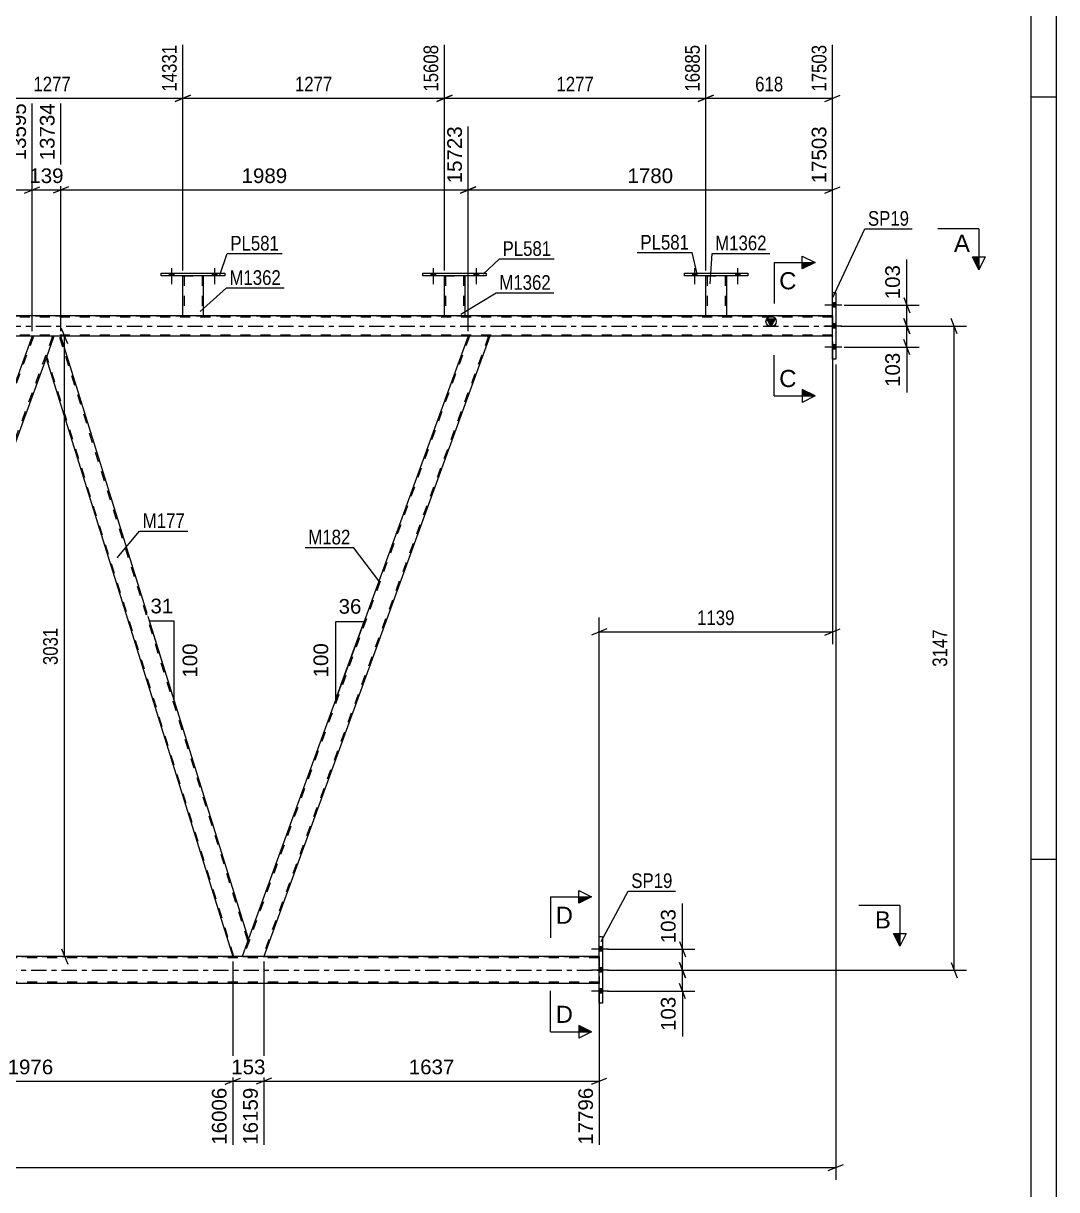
# Model space of a CAD drawing. Header units: millimetres. Extents: x -116 to 725, y -402 to 192.
# Drawn here: x 523.4 to 725.2, y -168.8 to 59.2 of the extents above; entities that cross this region are included whole.
import ezdxf

# ---------------------------------------------------------------- set-up
doc = ezdxf.new("R2010")
doc.units = ezdxf.units.MM
doc.linetypes.add('DXK_LINE_DOT2', pattern=[3.9198, 1.9599, -1.9599])
doc.linetypes.add('DXK_LINE_DOT3', pattern=[5.9187, 2.979, -0.9799, 0.9799, -0.9799])
doc.styles.add('Arial', font='ARIAL.TTF', dxfattribs={"height": 0.2})
doc.styles.add('Arial Narrow', font='ARIALN.TTF', dxfattribs={"height": 0.2})

# ---------------------------------------------------------------- blocks, each defined once
blk = doc.blocks.new('Unknown-200057495-1133')
at = {"color": 5, "linetype": 'Continuous'}
for p, q in [((725.23, -402.25), (725.23, 191.75)), ((720.23, -397.25), (720.23, 186.75)), ((725.23, 44.75), (720.23, 44.75)), ((725.23, -104.25), (720.23, -104.25))]:
    blk.add_line(p, q, dxfattribs=at)
blk = doc.blocks.new('Bolt-200057495-4568 - 4561')
at = {"linetype": 'Continuous'}
for points in [[(603, 9.84), (603.88, 9.84), (603.88, 10.32), (603, 10.32)], [(611.4, 9.84), (612.28, 9.84), (612.28, 10.32), (611.4, 10.32)]]:
    blk.add_hatch(color=1, dxfattribs=at).paths.add_polyline_path(points)
at = {"color": 1, "linetype": 'Continuous'}
for p, q in [((603, 10.32), (603, 9.84)), ((603.44, 11.32), (603.44, 8.2)), ((603.88, 10.32), (603.88, 9.84)), ((611.4, 10.32), (611.4, 9.84)), ((611.84, 11.32), (611.84, 8.2)), ((612.28, 10.32), (612.28, 9.84))]:
    blk.add_line(p, q, dxfattribs=at)
blk = doc.blocks.new('Bolt-200057495-4563 - 4561')
at = {"linetype": 'Continuous'}
for points in [[(654.08, 9.84), (654.96, 9.84), (654.96, 10.32), (654.08, 10.32)], [(662.48, 9.84), (663.36, 9.84), (663.36, 10.32), (662.48, 10.32)]]:
    blk.add_hatch(color=1, dxfattribs=at).paths.add_polyline_path(points)
at = {"color": 1, "linetype": 'Continuous'}
for p, q in [((654.08, 10.32), (654.08, 9.84)), ((654.52, 11.32), (654.52, 8.2)), ((654.96, 10.32), (654.96, 9.84)), ((662.48, 10.32), (662.48, 9.84)), ((662.92, 11.32), (662.92, 8.2)), ((663.36, 10.32), (663.36, 9.84))]:
    blk.add_line(p, q, dxfattribs=at)
blk = doc.blocks.new('Bolt-200057495-4564 - 4561')
at = {"linetype": 'Continuous'}
for points in [[(654.08, 9.84), (654.96, 9.84), (654.96, 10.32), (654.08, 10.32)], [(662.48, 9.84), (663.36, 9.84), (663.36, 10.32), (662.48, 10.32)]]:
    blk.add_hatch(color=1, dxfattribs=at).paths.add_polyline_path(points)
at = {"color": 1, "linetype": 'Continuous'}
for p, q in [((654.08, 10.32), (654.08, 9.84)), ((654.52, 11.32), (654.52, 8.2)), ((654.96, 10.32), (654.96, 9.84)), ((662.48, 10.32), (662.48, 9.84)), ((662.92, 11.32), (662.92, 8.2)), ((663.36, 10.32), (663.36, 9.84))]:
    blk.add_line(p, q, dxfattribs=at)
blk = doc.blocks.new('Bolt-200057495-4567 - 4561')
at = {"linetype": 'Continuous'}
for points in [[(603, 9.84), (603.88, 9.84), (603.88, 10.32), (603, 10.32)], [(611.4, 9.84), (612.28, 9.84), (612.28, 10.32), (611.4, 10.32)]]:
    blk.add_hatch(color=1, dxfattribs=at).paths.add_polyline_path(points)
at = {"color": 1, "linetype": 'Continuous'}
for p, q in [((603, 10.32), (603, 9.84)), ((603.44, 11.32), (603.44, 8.2)), ((603.88, 10.32), (603.88, 9.84)), ((611.4, 10.32), (611.4, 9.84)), ((611.84, 11.32), (611.84, 8.2)), ((612.28, 10.32), (612.28, 9.84))]:
    blk.add_line(p, q, dxfattribs=at)
blk = doc.blocks.new('Bolt-200057495-4569 - 4561')
at = {"linetype": 'Continuous'}
for points in [[(551.92, 9.84), (552.8, 9.84), (552.8, 10.32), (551.92, 10.32)], [(560.32, 9.84), (561.2, 9.84), (561.2, 10.32), (560.32, 10.32)]]:
    blk.add_hatch(color=1, dxfattribs=at).paths.add_polyline_path(points)
at = {"color": 1, "linetype": 'Continuous'}
for p, q in [((551.92, 10.32), (551.92, 9.84)), ((552.36, 11.32), (552.36, 8.2)), ((552.8, 10.32), (552.8, 9.84)), ((560.32, 10.32), (560.32, 9.84)), ((560.76, 11.32), (560.76, 8.2)), ((561.2, 10.32), (561.2, 9.84))]:
    blk.add_line(p, q, dxfattribs=at)
blk = doc.blocks.new('Bolt-200057495-4570 - 4561')
at = {"linetype": 'Continuous'}
for points in [[(551.92, 9.84), (552.8, 9.84), (552.8, 10.32), (551.92, 10.32)], [(560.32, 9.84), (561.2, 9.84), (561.2, 10.32), (560.32, 10.32)]]:
    blk.add_hatch(color=1, dxfattribs=at).paths.add_polyline_path(points)
at = {"color": 1, "linetype": 'Continuous'}
for p, q in [((551.92, 10.32), (551.92, 9.84)), ((552.36, 11.32), (552.36, 8.2)), ((552.8, 10.32), (552.8, 9.84)), ((560.32, 10.32), (560.32, 9.84)), ((560.76, 11.32), (560.76, 8.2)), ((561.2, 10.32), (561.2, 9.84))]:
    blk.add_line(p, q, dxfattribs=at)
blk = doc.blocks.new('Part-200057495-4653 - 4561')
at = {"color": 2, "linetype": 'Continuous'}
for p, q in [((601.44, 9.84), (601.44, 10.32)), ((601.44, 10.32), (613.84, 10.32)), ((613.84, 9.84), (601.44, 9.84)), ((613.84, 10.32), (613.84, 9.84))]:
    blk.add_line(p, q, dxfattribs=at)
blk = doc.blocks.new('Part-200057495-4658 - 4561')
at = {"color": 2, "linetype": 'Continuous'}
for p, q in [((605.64, 2), (605.64, 9.84)), ((609.64, 9.84), (609.64, 2)), ((609.61, 2), (605.64, 2)), ((609.64, 2), (609.61, 2))]:
    blk.add_line(p, q, dxfattribs=at)
at = {"color": 7, "linetype": 'DXK_LINE_DOT2'}
for p, q in [((605.64, 9.84), (609.64, 9.84)), ((605.64, 9.84), (605.64, 9.84)), ((605.64, 9.84), (605.64, 9.84)), ((605.88, 9.84), (605.88, 2)), ((609.4, 9.84), (609.4, 2)), ((609.64, 9.84), (609.64, 9.84)), ((609.64, 9.84), (609.64, 9.84)), ((609.38, 2), (609.4, 2))]:
    blk.add_line(p, q, dxfattribs=at)
blk = doc.blocks.new('Part-200057495-4603 - 4561')
at = {"color": 2, "linetype": 'Continuous'}
for p, q in [((652.52, 9.84), (652.52, 10.32)), ((652.52, 10.32), (664.92, 10.32)), ((664.92, 9.84), (652.52, 9.84)), ((664.92, 10.32), (664.92, 9.84))]:
    blk.add_line(p, q, dxfattribs=at)
blk = doc.blocks.new('Part-200057495-5009 - 4561')
at = {"color": 7, "linetype": 'DXK_LINE_DOT2'}
for p, q in [((610.52, -2), (566.4, -123.22)), ((614.27, -2), (570.15, -123.22)), ((614.48, -2), (614.37, -2)), ((614.52, -2), (614.48, -2)), ((567.41, -119.75), (566.15, -123.22)), ((570.4, -123.22), (566.15, -123.22))]:
    blk.add_line(p, q, dxfattribs=at)
at = {"color": 2, "linetype": 'Continuous'}
for p, q in [((610.27, -2), (567.41, -119.75)), ((614.52, -2), (570.4, -123.22)), ((614.01, -2), (610.27, -2)), ((614.01, -2), (614.52, -2))]:
    blk.add_line(p, q, dxfattribs=at)
blk = doc.blocks.new('Part-200057495-4618 - 4561')
at = {"color": 2, "linetype": 'Continuous'}
for p, q in [((656.72, 2), (656.72, 9.84)), ((660.72, 9.84), (660.72, 2)), ((660.69, 2), (656.72, 2)), ((660.72, 2), (660.69, 2))]:
    blk.add_line(p, q, dxfattribs=at)
at = {"color": 7, "linetype": 'DXK_LINE_DOT2'}
for p, q in [((656.72, 9.84), (660.72, 9.84)), ((656.72, 9.84), (656.72, 9.84)), ((656.72, 9.84), (656.72, 9.84)), ((656.96, 9.84), (656.96, 2)), ((660.48, 9.84), (660.48, 2)), ((660.72, 9.84), (660.72, 9.84)), ((660.72, 9.84), (660.72, 9.84)), ((660.47, 2), (660.48, 2))]:
    blk.add_line(p, q, dxfattribs=at)
blk = doc.blocks.new('Part-200057495-4663 - 4561')
at = {"color": 2, "linetype": 'Continuous'}
for p, q in [((550.36, 9.84), (550.36, 10.32)), ((550.36, 10.32), (562.76, 10.32)), ((562.76, 9.84), (550.36, 9.84)), ((562.76, 10.32), (562.76, 9.84))]:
    blk.add_line(p, q, dxfattribs=at)
blk = doc.blocks.new('Part-200057495-4668 - 4561')
at = {"color": 2, "linetype": 'Continuous'}
for p, q in [((554.56, 2), (554.56, 9.84)), ((558.56, 9.84), (558.56, 2)), ((558.53, 2), (554.56, 2)), ((558.56, 2), (558.53, 2))]:
    blk.add_line(p, q, dxfattribs=at)
at = {"color": 7, "linetype": 'DXK_LINE_DOT2'}
for p, q in [((554.56, 9.84), (558.56, 9.84)), ((554.56, 9.84), (554.56, 9.84)), ((554.56, 9.84), (554.56, 9.84)), ((554.8, 9.84), (554.8, 2)), ((558.32, 9.84), (558.32, 2)), ((558.56, 9.84), (558.56, 9.84)), ((558.56, 9.84), (558.56, 9.84)), ((558.3, 2), (558.32, 2))]:
    blk.add_line(p, q, dxfattribs=at)
blk = doc.blocks.new('Bolt-200057495-4868 - 4561')
at = {"linetype": 'Continuous'}
for points in [[(635.87, -121.32), (635.87, -122.2), (636.51, -122.2), (636.51, -121.32)], [(635.87, -121.32), (635.87, -122.2), (636.51, -122.2), (636.51, -121.32)], [(635.87, -121.32), (635.87, -122.2), (636.51, -122.2), (636.51, -121.32)], [(635.87, -125.42), (635.87, -126.3), (636.51, -126.3), (636.51, -125.42)], [(635.87, -125.42), (635.87, -126.3), (636.51, -126.3), (636.51, -125.42)], [(635.87, -129.52), (635.87, -130.4), (636.51, -130.4), (636.51, -129.52)], [(635.87, -129.52), (635.87, -130.4), (636.51, -130.4), (636.51, -129.52)], [(635.87, -129.52), (635.87, -130.4), (636.51, -130.4), (636.51, -129.52)]]:
    blk.add_hatch(color=1, dxfattribs=at).paths.add_polyline_path(points)
at = {"color": 1, "linetype": 'Continuous'}
for p, q in [((637.67, -121.76), (634.35, -121.76)), ((637.67, -121.76), (634.35, -121.76)), ((637.67, -121.76), (634.35, -121.76)), ((636.51, -121.32), (635.87, -121.32)), ((636.51, -121.32), (635.87, -121.32)), ((636.51, -121.32), (635.87, -121.32)), ((636.51, -122.2), (635.87, -122.2)), ((636.51, -122.2), (635.87, -122.2)), ((636.51, -122.2), (635.87, -122.2)), ((637.67, -125.86), (634.35, -125.86)), ((637.67, -125.86), (634.35, -125.86)), ((636.51, -125.42), (635.87, -125.42)), ((636.51, -125.42), (635.87, -125.42)), ((636.51, -126.3), (635.87, -126.3)), ((636.51, -126.3), (635.87, -126.3)), ((636.51, -129.52), (635.87, -129.52)), ((636.51, -129.52), (635.87, -129.52)), ((636.51, -129.52), (635.87, -129.52)), ((637.67, -129.96), (634.35, -129.96)), ((637.67, -129.96), (634.35, -129.96)), ((637.67, -129.96), (634.35, -129.96)), ((636.51, -130.4), (635.87, -130.4)), ((636.51, -130.4), (635.87, -130.4)), ((636.51, -130.4), (635.87, -130.4))]:
    blk.add_line(p, q, dxfattribs=at)
blk = doc.blocks.new('Part-200057495-4930 - 4561')
at = {"color": 7, "linetype": 'DXK_LINE_DOT2'}
for p, q in [((635.87, -123.46), (-43.23, -123.46)), ((48.85, -123.22), (635.87, -123.22)), ((635.87, -123.22), (635.87, -128.5)), ((635.87, -128.26), (-43.23, -128.26))]:
    blk.add_line(p, q, dxfattribs=at)
at = {"color": 2, "linetype": 'Continuous'}
for p, q in [((635.87, -123.22), (489.73, -123.22)), ((635.87, -128.5), (489.73, -128.5))]:
    blk.add_line(p, q, dxfattribs=at)
at = {"color": 7, "linetype": 'DXK_LINE_DOT3'}
blk.add_line((-43.23, -125.86), (635.87, -125.86), dxfattribs=at)
blk = doc.blocks.new('Part-200057495-4824 - 4561')
at = {"linetype": 'Continuous'}
blk.add_hatch(color=2, dxfattribs=at).paths.add_polyline_path([(669.45, 0), (668.65, 1.4), (670.25, 1.4)])
at = {"color": 7, "linetype": 'DXK_LINE_DOT2'}
for p, q in [((681.45, 1.76), (-18.66, 1.76)), ((-7.32, 2), (681.45, 2)), ((558.56, 2), (554.56, 2)), ((609.64, 2), (605.64, 2)), ((660.72, 2), (656.72, 2)), ((681.45, 2), (681.45, -2)), ((681.45, -1.76), (-18.66, -1.76)), ((530.71, -2), (525.13, -2)), ((614.52, -2), (610.27, -2))]:
    blk.add_line(p, q, dxfattribs=at)
at = {"color": 2, "linetype": 'Continuous'}
for p, q in [((554.56, 2), (507.48, 2)), ((605.64, 2), (558.56, 2)), ((656.72, 2), (609.64, 2)), ((681.45, 2), (660.72, 2)), ((669.45, 0), (668.65, 1.4)), ((668.65, 1.4), (670.25, 1.4)), ((670.25, 1.4), (669.45, 0)), ((525.13, -2), (445.57, -2)), ((610.27, -2), (530.71, -2)), ((681.45, -2), (614.52, -2))]:
    blk.add_line(p, q, dxfattribs=at)
at = {"color": 7, "linetype": 'DXK_LINE_DOT3'}
blk.add_line((-18.66, 0), (681.45, 0), dxfattribs=at)
at = {"color": 2, "linetype": 'Continuous'}
blk.add_circle((669.45, 0.9), 1, dxfattribs=at)
blk = doc.blocks.new('Part-200057495-4950 - 4561')
at = {"color": 2, "linetype": 'Continuous'}
for p, q in [((681.45, -6.5), (681.45, 6.5)), ((682.09, 6.5), (681.45, 6.5)), ((682.09, 6.5), (682.09, -6.5)), ((682.09, -6.5), (681.45, -6.5))]:
    blk.add_line(p, q, dxfattribs=at)
blk = doc.blocks.new('Bolt-200057495-4869 - 4561')
at = {"linetype": 'Continuous'}
for points in [[(681.45, 4.54), (681.45, 3.66), (682.09, 3.66), (682.09, 4.54)], [(681.45, 4.54), (681.45, 3.66), (682.09, 3.66), (682.09, 4.54)], [(681.45, 4.54), (681.45, 3.66), (682.09, 3.66), (682.09, 4.54)], [(681.45, 0.44), (681.45, -0.44), (682.09, -0.44), (682.09, 0.44)], [(681.45, 0.44), (681.45, -0.44), (682.09, -0.44), (682.09, 0.44)], [(681.45, -3.66), (681.45, -4.54), (682.09, -4.54), (682.09, -3.66)], [(681.45, -3.66), (681.45, -4.54), (682.09, -4.54), (682.09, -3.66)], [(681.45, -3.66), (681.45, -4.54), (682.09, -4.54), (682.09, -3.66)]]:
    blk.add_hatch(color=1, dxfattribs=at).paths.add_polyline_path(points)
at = {"color": 1, "linetype": 'Continuous'}
for p, q in [((683.25, 4.1), (679.93, 4.1)), ((683.25, 4.1), (679.93, 4.1)), ((683.25, 4.1), (679.93, 4.1)), ((682.09, 4.54), (681.45, 4.54)), ((682.09, 4.54), (681.45, 4.54)), ((682.09, 4.54), (681.45, 4.54)), ((682.09, 3.66), (681.45, 3.66)), ((682.09, 3.66), (681.45, 3.66)), ((682.09, 3.66), (681.45, 3.66)), ((682.09, 0.44), (681.45, 0.44)), ((682.09, 0.44), (681.45, 0.44)), ((683.25, 0), (679.93, 0)), ((683.25, 0), (679.93, 0)), ((682.09, -0.44), (681.45, -0.44)), ((682.09, -0.44), (681.45, -0.44)), ((683.25, -4.1), (679.93, -4.1)), ((683.25, -4.1), (679.93, -4.1)), ((683.25, -4.1), (679.93, -4.1)), ((682.09, -3.66), (681.45, -3.66)), ((682.09, -3.66), (681.45, -3.66)), ((682.09, -3.66), (681.45, -3.66)), ((682.09, -4.54), (681.45, -4.54)), ((682.09, -4.54), (681.45, -4.54)), ((682.09, -4.54), (681.45, -4.54))]:
    blk.add_line(p, q, dxfattribs=at)
blk = doc.blocks.new('Part-200057495-4945 - 4561')
at = {"color": 2, "linetype": 'Continuous'}
for p, q in [((635.87, -132.36), (635.87, -119.36)), ((636.51, -119.36), (635.87, -119.36)), ((636.51, -119.36), (636.51, -132.36)), ((636.51, -132.36), (635.87, -132.36))]:
    blk.add_line(p, q, dxfattribs=at)
blk = doc.blocks.new('Part-200057495-5014 - 4561')
at = {"color": 2, "linetype": 'Continuous'}
for p, q in [((529.39, -2), (527.84, -6.25)), ((530.71, -2), (529.39, -2)), ((567.41, -119.75), (530.71, -2)), ((527.84, -6.25), (564.3, -123.22)), ((567.14, -120.49), (566.15, -123.22)), ((567.41, -119.75), (567.14, -120.49))]:
    blk.add_line(p, q, dxfattribs=at)
at = {"color": 7, "linetype": 'DXK_LINE_DOT2'}
for p, q in [((567.27, -120.12), (530.46, -2)), ((564.55, -123.22), (527.98, -5.88)), ((567.39, -119.81), (567.14, -120.49)), ((566.15, -123.22), (564.3, -123.22))]:
    blk.add_line(p, q, dxfattribs=at)
blk = doc.blocks.new('Part-200057495-5019 - 4561')
at = {"color": 7, "linetype": 'DXK_LINE_DOT2'}
for p, q in [((525.39, -2), (481.27, -123.22)), ((529.13, -2), (485.01, -123.22)), ((529.39, -2), (527.84, -6.25)), ((529.35, -2), (529.24, -2)), ((529.39, -2), (529.35, -2)), ((482.77, -118.4), (481.01, -123.22)), ((487.02, -118.4), (485.27, -123.22)), ((485.27, -123.22), (481.01, -123.22))]:
    blk.add_line(p, q, dxfattribs=at)
at = {"color": 2, "linetype": 'Continuous'}
for p, q in [((525.13, -2), (482.77, -118.4)), ((528.88, -2), (525.13, -2)), ((528.88, -2), (529.39, -2)), ((527.84, -6.25), (487.02, -118.4))]:
    blk.add_line(p, q, dxfattribs=at)
blk = doc.blocks.new('StraightDimension-200057495-5122 - 4561')
at = {"color": 7, "linetype": 'Continuous'}
for p, q in [((682.09, -7.5), (682.09, -166.86)), ((680.59, -165.06), (683.59, -163.86)), ((-57.93, -164.46), (682.09, -164.46))]:
    blk.add_line(p, q, dxfattribs=at)
blk = doc.blocks.new('StraightDimension-200057495-14766 - 4561')
at = {"color": 7, "linetype": 'Continuous'}
for p, q in [((570.4, -124.22), (570.4, -160)), ((635.87, -129.5), (635.87, -160)), ((571.9, -146.98), (568.9, -148.18)), ((570.4, -147.58), (635.87, -147.58)), ((634.37, -148.18), (637.37, -146.98))]:
    blk.add_line(p, q, dxfattribs=at)
at = {"color": 0}
blk.add_wipeout([(608.18, -146.83), (608.18, -142.63), (598.09, -142.63), (598.09, -146.83)], dxfattribs=at)
at = {"color": 0, "linetype": 'Continuous'}
blk.add_wipeout([(635.27, -148.28), (631.07, -148.28), (631.07, -160.6), (635.27, -160.6)], dxfattribs=at)
at = {"color": 3, "style": 'Arial'}
blk.add_text('1637', height=2.865, dxfattribs=at).set_placement((598.69, -146.23))
at = {"color": 3, "linetype": 'Continuous', "style": 'Arial'}
blk.add_text('17796', height=2.865, rotation=90.0002, dxfattribs=at).set_placement((634.67, -160))
blk = doc.blocks.new('StraightDimension-200057495-14768 - 4561')
at = {"color": 7, "linetype": 'Continuous'}
for p, q in [((485.27, -124.22), (485.27, -160)), ((564.3, -124.22), (564.3, -160)), ((486.77, -146.98), (483.77, -148.18)), ((485.27, -147.58), (564.3, -147.58)), ((562.8, -148.18), (565.8, -146.98))]:
    blk.add_line(p, q, dxfattribs=at)
at = {"color": 0}
blk.add_wipeout([(529.83, -146.83), (529.83, -142.63), (519.74, -142.63), (519.74, -146.83)], dxfattribs=at)
at = {"color": 0, "linetype": 'Continuous'}
blk.add_wipeout([(563.7, -148.28), (559.5, -148.28), (559.5, -160.6), (563.7, -160.6)], dxfattribs=at)
at = {"color": 3, "style": 'Arial'}
blk.add_text('1976', height=2.865, dxfattribs=at).set_placement((520.34, -146.23))
at = {"color": 3, "linetype": 'Continuous', "style": 'Arial'}
blk.add_text('16006', height=2.865, rotation=90.0002, dxfattribs=at).set_placement((563.1, -160))
blk = doc.blocks.new('StraightDimension-200057495-15295 - 4561')
at = {"color": 7, "linetype": 'Continuous'}
for p, q in [((530.71, -1), (530.71, 43.5)), ((610.27, -1), (610.27, 39)), ((532.21, 27.19), (529.21, 25.99)), ((530.71, 26.59), (610.27, 26.59)), ((608.77, 25.99), (611.77, 27.19))]:
    blk.add_line(p, q, dxfattribs=at)
at = {"color": 0, "linetype": 'Continuous'}
blk.add_wipeout([(609.67, 39.6), (605.47, 39.6), (605.47, 27.29), (609.67, 27.29)], dxfattribs=at)
at = {"color": 0}
blk.add_wipeout([(575.53, 27.34), (575.53, 31.54), (565.44, 31.54), (565.44, 27.34)], dxfattribs=at)
at = {"color": 3, "linetype": 'Continuous', "style": 'Arial'}
blk.add_text('15723', height=2.865, rotation=90.0002, dxfattribs=at).set_placement((609.07, 27.89))
at = {"color": 3, "style": 'Arial'}
blk.add_text('1989', height=2.865, dxfattribs=at).set_placement((566.04, 27.94))
blk = doc.blocks.new('StraightDimension-200057495-6249 - 4561')
at = {"color": 7, "linetype": 'Continuous'}
for p, q in [((554.56, 10.84), (554.56, 54.95)), ((605.64, 10.84), (605.64, 54.95)), ((556.06, 45.11), (553.06, 43.91)), ((554.56, 44.51), (605.64, 44.51)), ((604.14, 43.91), (607.14, 45.11))]:
    blk.add_line(p, q, dxfattribs=at)
at = {"color": 0, "linetype": 'Continuous'}
blk.add_wipeout([(605.04, 55.55), (600.84, 55.55), (600.84, 45.21), (605.04, 45.21)], dxfattribs=at)
at = {"color": 0}
blk.add_wipeout([(584.36, 45.26), (584.36, 49.46), (575.85, 49.46), (575.85, 45.26)], dxfattribs=at)
at = {"color": 3, "linetype": 'Continuous', "style": 'Arial Narrow'}
blk.add_text('15608', height=2.863, rotation=90.0002, dxfattribs=at).set_placement((604.44, 45.81))
at = {"color": 3, "style": 'Arial Narrow'}
blk.add_text('1277', height=2.863, dxfattribs=at).set_placement((576.45, 45.86))
blk = doc.blocks.new('StraightDimension-200057495-5097 - 4561')
at = {"color": 7, "linetype": 'Continuous'}
for p, q in [((681.45, -3), (681.45, -62.19)), ((635.87, -122.22), (635.87, -56.94)), ((637.37, -59.19), (634.37, -60.39)), ((679.95, -60.39), (682.95, -59.19)), ((635.87, -59.79), (681.45, -59.79))]:
    blk.add_line(p, q, dxfattribs=at)
at = {"color": 0}
blk.add_wipeout([(662.92, -59.04), (662.92, -54.84), (654.4, -54.84), (654.4, -59.04)], dxfattribs=at)
at = {"color": 3, "style": 'Arial Narrow'}
blk.add_text('1139', height=2.863, dxfattribs=at).set_placement((655, -58.44))
blk = doc.blocks.new('StraightDimension-200057495-5252 - 4561')
at = {"color": 7, "linetype": 'Continuous'}
for p, q in [((613.52, -2), (528.63, -2)), ((532.08, -3.5), (530.88, -0.5)), ((531.48, -123.22), (531.48, -2)), ((530.88, -121.72), (532.08, -124.72)), ((569.4, -123.22), (528.63, -123.22))]:
    blk.add_line(p, q, dxfattribs=at)
at = {"color": 0}
blk.add_wipeout([(530.73, -58.35), (526.53, -58.35), (526.53, -66.87), (530.73, -66.87)], dxfattribs=at)
at = {"color": 3, "style": 'Arial Narrow'}
blk.add_text('3031', height=2.863, rotation=90.0002, dxfattribs=at).set_placement((530.13, -66.27))
blk = doc.blocks.new('StraightDimension-200057495-5299 - 4561')
at = {"color": 7, "linetype": 'Continuous'}
for p, q in [((705.8, -1.5), (704.6, 1.5)), ((683.09, 0), (707.6, 0)), ((705.2, -125.86), (705.2, 0)), ((704.6, -124.36), (705.8, -127.36)), ((637.51, -125.86), (707.6, -125.86))]:
    blk.add_line(p, q, dxfattribs=at)
at = {"color": 0}
blk.add_wipeout([(704.45, -58.67), (700.25, -58.67), (700.25, -67.19), (704.45, -67.19)], dxfattribs=at)
at = {"color": 3, "style": 'Arial Narrow'}
blk.add_text('3147', height=2.863, rotation=90.0002, dxfattribs=at).set_placement((703.85, -66.59))
blk = doc.blocks.new('StraightDimension-200057495-6219 - 4561')
at = {"color": 7, "linetype": 'Continuous'}
for p, q in [((503.48, 10.84), (503.48, 54.95)), ((554.56, 10.84), (554.56, 54.95)), ((504.98, 45.11), (501.98, 43.91)), ((503.48, 44.51), (554.56, 44.51)), ((553.06, 43.91), (556.06, 45.11))]:
    blk.add_line(p, q, dxfattribs=at)
at = {"color": 0, "linetype": 'Continuous'}
blk.add_wipeout([(553.96, 55.55), (549.76, 55.55), (549.76, 45.21), (553.96, 45.21)], dxfattribs=at)
at = {"color": 0}
blk.add_wipeout([(533.28, 45.26), (533.28, 49.46), (524.77, 49.46), (524.77, 45.26)], dxfattribs=at)
at = {"color": 3, "linetype": 'Continuous', "style": 'Arial Narrow'}
blk.add_text('14331', height=2.863, rotation=90.0002, dxfattribs=at).set_placement((553.36, 45.81))
at = {"color": 3, "style": 'Arial Narrow'}
blk.add_text('1277', height=2.863, dxfattribs=at).set_placement((525.37, 45.86))
blk = doc.blocks.new('StraightDimension-200057495-6229 - 4561')
at = {"color": 7, "linetype": 'Continuous'}
for p, q in [((656.72, 10.84), (656.72, 54.95)), ((681.45, 3), (681.45, 54.95)), ((658.22, 45.11), (655.22, 43.91)), ((656.72, 44.51), (681.45, 44.51)), ((679.95, 43.91), (682.95, 45.11))]:
    blk.add_line(p, q, dxfattribs=at)
at = {"color": 0, "linetype": 'Continuous'}
blk.add_wipeout([(680.85, 55.55), (676.65, 55.55), (676.65, 45.21), (680.85, 45.21)], dxfattribs=at)
at = {"color": 0}
blk.add_wipeout([(672.43, 45.26), (672.43, 49.46), (665.74, 49.46), (665.74, 45.26)], dxfattribs=at)
at = {"color": 3, "linetype": 'Continuous', "style": 'Arial Narrow'}
blk.add_text('17503', height=2.863, rotation=90.0002, dxfattribs=at).set_placement((680.25, 45.81))
at = {"color": 3, "style": 'Arial Narrow'}
blk.add_text('618', height=2.863, dxfattribs=at).set_placement((666.34, 45.86))
blk = doc.blocks.new('StraightDimension-200057495-6239 - 4561')
at = {"color": 7, "linetype": 'Continuous'}
for p, q in [((605.64, 10.84), (605.64, 54.95)), ((656.72, 10.84), (656.72, 54.95)), ((607.14, 45.11), (604.14, 43.91)), ((605.64, 44.51), (656.72, 44.51)), ((655.22, 43.91), (658.22, 45.11))]:
    blk.add_line(p, q, dxfattribs=at)
at = {"color": 0, "linetype": 'Continuous'}
blk.add_wipeout([(656.12, 55.55), (651.92, 55.55), (651.92, 45.21), (656.12, 45.21)], dxfattribs=at)
at = {"color": 0}
blk.add_wipeout([(635.44, 45.26), (635.44, 49.46), (626.93, 49.46), (626.93, 45.26)], dxfattribs=at)
at = {"color": 3, "linetype": 'Continuous', "style": 'Arial Narrow'}
blk.add_text('16885', height=2.863, rotation=90.0002, dxfattribs=at).set_placement((655.52, 45.81))
at = {"color": 3, "style": 'Arial Narrow'}
blk.add_text('1277', height=2.863, dxfattribs=at).set_placement((627.53, 45.86))
blk = doc.blocks.new('StraightDimension-200057495-6279 - 4561')
at = {"color": 7, "linetype": 'Continuous'}
for p, q in [((695.37, 1.5), (696.57, -1.5)), ((683.72, 0), (698.37, 0)), ((695.97, -4.1), (695.97, 0)), ((683.72, -4.1), (698.37, -4.1)), ((696.57, -5.6), (695.37, -2.6))]:
    blk.add_line(p, q, dxfattribs=at)
at = {"color": 0}
blk.add_wipeout([(695.22, -4.63), (691.02, -4.63), (691.02, -12.5), (695.22, -12.5)], dxfattribs=at)
at = {"color": 7, "linetype": 'Continuous'}
blk.add_line((695.97, -4.1), (695.97, -13.02), dxfattribs=at)
blk.add_line((695.97, -4.1), (695.97, -13.02), dxfattribs=at)
at = {"color": 3, "style": 'Arial'}
blk.add_text('103', height=2.865, rotation=90.0002, dxfattribs=at).set_placement((694.62, -11.9))
blk = doc.blocks.new('StraightDimension-200057495-6289 - 4561')
at = {"color": 7, "linetype": 'Continuous'}
for p, q in [((695.37, 5.6), (696.57, 2.6)), ((683.72, 4.1), (698.37, 4.1)), ((695.97, 0), (695.97, 4.1)), ((696.57, -1.5), (695.37, 1.5)), ((683.72, 0), (698.37, 0))]:
    blk.add_line(p, q, dxfattribs=at)
at = {"color": 0}
blk.add_wipeout([(695.22, 12.5), (691.02, 12.5), (691.02, 4.62), (695.22, 4.62)], dxfattribs=at)
at = {"color": 7, "linetype": 'Continuous'}
blk.add_line((695.97, 4.1), (695.97, 13.02), dxfattribs=at)
blk.add_line((695.97, 4.1), (695.97, 13.02), dxfattribs=at)
at = {"color": 3, "style": 'Arial'}
blk.add_text('103', height=2.865, rotation=90.0002, dxfattribs=at).set_placement((694.62, 5.23))
blk = doc.blocks.new('AngleDimension-200057495-6485 - 4561')
at = {"color": 7, "linetype": 'Continuous'}
for p, q in [((550.8, -66.46), (548.05, -57.65)), ((552.88, -57.65), (548.05, -57.65)), ((552.88, -73.12), (548.05, -57.65)), ((552.88, -73.12), (552.88, -57.65))]:
    blk.add_line(p, q, dxfattribs=at)
at = {"color": 0}
for points in [[(553.29, -56.75), (553.29, -52.55), (547.64, -52.55), (547.64, -56.75)], [(557.98, -61.45), (553.78, -61.45), (553.78, -69.32), (557.98, -69.32)]]:
    blk.add_wipeout(points, dxfattribs=at)
at = {"color": 3, "style": 'Arial'}
blk.add_text('31', height=2.865, dxfattribs=at).set_placement((548.24, -56.15))
blk.add_text('100', height=2.865, rotation=90.0002, dxfattribs=at).set_placement((557.38, -68.72))
blk = doc.blocks.new('StraightDimension-200057495-14767 - 4561')
at = {"color": 7, "linetype": 'Continuous'}
for p, q in [((564.3, -124.22), (564.3, -160)), ((570.4, -124.22), (570.4, -160)), ((562.8, -148.18), (565.8, -146.98)), ((564.3, -147.58), (570.4, -147.58)), ((571.9, -146.98), (568.9, -148.18))]:
    blk.add_line(p, q, dxfattribs=at)
at = {"color": 0}
blk.add_wipeout([(571.29, -146.83), (571.29, -142.63), (563.42, -142.63), (563.42, -146.83)], dxfattribs=at)
at = {"color": 0, "linetype": 'Continuous'}
blk.add_wipeout([(569.8, -148.28), (565.6, -148.28), (565.6, -160.6), (569.8, -160.6)], dxfattribs=at)
at = {"color": 3, "style": 'Arial'}
blk.add_text('153', height=2.865, dxfattribs=at).set_placement((564.02, -146.23))
at = {"color": 3, "linetype": 'Continuous', "style": 'Arial'}
blk.add_text('16159', height=2.865, rotation=90.0002, dxfattribs=at).set_placement((569.2, -160))
blk = doc.blocks.new('StraightDimension-200057495-15127 - 4561')
at = {"color": 7, "linetype": 'Continuous'}
for p, q in [((651.55, -120.26), (652.75, -123.26)), ((637.51, -121.76), (654.55, -121.76)), ((652.15, -125.86), (652.15, -121.76)), ((652.75, -127.36), (651.55, -124.36)), ((638.48, -125.86), (654.55, -125.86))]:
    blk.add_line(p, q, dxfattribs=at)
at = {"color": 0}
blk.add_wipeout([(651.4, -113.36), (647.2, -113.36), (647.2, -121.24), (651.4, -121.24)], dxfattribs=at)
at = {"color": 7, "linetype": 'Continuous'}
blk.add_line((652.15, -121.76), (652.15, -112.84), dxfattribs=at)
blk.add_line((652.15, -121.76), (652.15, -112.84), dxfattribs=at)
at = {"color": 3, "style": 'Arial'}
blk.add_text('103', height=2.865, rotation=90.0002, dxfattribs=at).set_placement((650.8, -120.63))
blk = doc.blocks.new('StraightDimension-200057495-15128 - 4561')
at = {"color": 7, "linetype": 'Continuous'}
for p, q in [((651.55, -124.36), (652.75, -127.36)), ((638.48, -125.86), (654.55, -125.86)), ((652.15, -129.96), (652.15, -125.86)), ((652.75, -131.46), (651.55, -128.46)), ((637.51, -129.96), (654.55, -129.96))]:
    blk.add_line(p, q, dxfattribs=at)
at = {"color": 0}
blk.add_wipeout([(651.4, -130.49), (647.2, -130.49), (647.2, -138.36), (651.4, -138.36)], dxfattribs=at)
at = {"color": 7, "linetype": 'Continuous'}
blk.add_line((652.15, -129.96), (652.15, -138.88), dxfattribs=at)
blk.add_line((652.15, -129.96), (652.15, -138.88), dxfattribs=at)
at = {"color": 3, "style": 'Arial'}
blk.add_text('103', height=2.865, rotation=90.0002, dxfattribs=at).set_placement((650.8, -137.76))
blk = doc.blocks.new('AngleDimension-200057495-15279 - 4561')
at = {"color": 7, "linetype": 'Continuous'}
for p, q in [((584.45, -57.72), (589.99, -57.72)), ((584.45, -72.94), (589.99, -57.72)), ((584.45, -72.94), (584.45, -57.72)), ((585.45, -70.19), (589.99, -57.72))]:
    blk.add_line(p, q, dxfattribs=at)
at = {"color": 0}
for points in [[(590.04, -56.82), (590.04, -52.62), (584.39, -52.62), (584.39, -56.82)], [(583.55, -61.4), (579.35, -61.4), (579.35, -69.27), (583.55, -69.27)]]:
    blk.add_wipeout(points, dxfattribs=at)
at = {"color": 3, "style": 'Arial'}
blk.add_text('36', height=2.865, dxfattribs=at).set_placement((584.99, -56.22))
blk.add_text('100', height=2.865, rotation=90.0002, dxfattribs=at).set_placement((582.95, -68.67))
blk = doc.blocks.new('StraightDimension-200057495-15294 - 4561')
at = {"color": 7, "linetype": 'Continuous'}
for p, q in [((610.27, -1), (610.27, 39)), ((681.45, 3), (681.45, 39)), ((611.77, 27.19), (608.77, 25.99)), ((610.27, 26.59), (681.45, 26.59)), ((679.95, 25.99), (682.95, 27.19))]:
    blk.add_line(p, q, dxfattribs=at)
at = {"color": 0, "linetype": 'Continuous'}
blk.add_wipeout([(680.85, 39.6), (676.65, 39.6), (676.65, 27.29), (680.85, 27.29)], dxfattribs=at)
at = {"color": 0}
blk.add_wipeout([(650.9, 27.34), (650.9, 31.54), (640.81, 31.54), (640.81, 27.34)], dxfattribs=at)
at = {"color": 3, "linetype": 'Continuous', "style": 'Arial'}
blk.add_text('17503', height=2.865, rotation=90.0002, dxfattribs=at).set_placement((680.25, 27.89))
at = {"color": 3, "style": 'Arial'}
blk.add_text('1780', height=2.865, dxfattribs=at).set_placement((641.41, 27.94))
blk = doc.blocks.new('StraightDimension-200057495-15296 - 4561')
at = {"color": 7, "linetype": 'Continuous'}
for p, q in [((525.13, -1), (525.13, 43.5)), ((530.71, -1), (530.71, 43.5)), ((523.63, 25.99), (526.63, 27.19)), ((525.13, 26.59), (530.71, 26.59)), ((532.21, 27.19), (529.21, 25.99))]:
    blk.add_line(p, q, dxfattribs=at)
at = {"color": 0}
blk.add_wipeout([(531.86, 27.34), (531.86, 31.54), (523.98, 31.54), (523.98, 27.34)], dxfattribs=at)
at = {"color": 0, "linetype": 'Continuous'}
blk.add_wipeout([(530.11, 44.1), (525.91, 44.1), (525.91, 31.79), (530.11, 31.79)], dxfattribs=at)
at = {"color": 3, "linetype": 'Continuous', "style": 'Arial'}
blk.add_text('13734', height=2.865, rotation=90.0002, dxfattribs=at).set_placement((529.51, 32.39))
at = {"color": 3, "style": 'Arial'}
blk.add_text('139', height=2.865, dxfattribs=at).set_placement((524.58, 27.94))
blk = doc.blocks.new('StraightDimension-200057495-15297 - 4561')
at = {"color": 7, "linetype": 'Continuous'}
for p, q in [((445.57, -1), (445.57, 43.5)), ((525.13, -1), (525.13, 43.5)), ((447.07, 27.19), (444.07, 25.99)), ((445.57, 26.59), (525.13, 26.59)), ((523.63, 25.99), (526.63, 27.19))]:
    blk.add_line(p, q, dxfattribs=at)
at = {"color": 0, "linetype": 'Continuous'}
blk.add_wipeout([(524.53, 44.1), (520.33, 44.1), (520.33, 31.79), (524.53, 31.79)], dxfattribs=at)
at = {"color": 0}
blk.add_wipeout([(490.4, 27.34), (490.4, 31.54), (480.31, 31.54), (480.31, 27.34)], dxfattribs=at)
at = {"color": 3, "linetype": 'Continuous', "style": 'Arial'}
blk.add_text('13595', height=2.865, rotation=90.0002, dxfattribs=at).set_placement((523.93, 32.39))
at = {"color": 3, "style": 'Arial'}
blk.add_text('1989', height=2.865, dxfattribs=at).set_placement((480.91, 27.94))
blk = doc.blocks.new('Mark-200057495-4649 - 4561')
at = {"color": 0}
blk.add_wipeout([(626.51, 13.71), (626.51, 16.71), (617.01, 16.71), (617.01, 13.71)], dxfattribs=at)
blk.add_wipeout([(626.51, 13.71), (626.51, 16.71), (617.01, 16.71), (617.01, 13.71)], dxfattribs=at)
at = {"color": 30, "linetype": 'Continuous'}
for p, q in [((613.25, 10.12), (616.41, 13.11)), ((616.41, 13.11), (627.11, 13.11))]:
    blk.add_line(p, q, dxfattribs=at)
at = {"color": 3, "style": 'Arial Narrow'}
blk.add_text('PL581', height=2.863, dxfattribs=at).set_placement((617.01, 13.71))
blk = doc.blocks.new('SectionMark-200057495-15674 - 4561')
at = {"color": 6, "linetype": 'Continuous'}
for p, q in [((626.38, -111.57), (634.38, -111.57)), ((631.88, -110.32), (634.38, -111.57)), ((626.38, -137.93), (634.38, -137.93)), ((634.38, -137.93), (631.88, -139.18))]:
    blk.add_line(p, q, dxfattribs=at)
at = {"color": 0, "linetype": 'Continuous'}
for points in [[(630.75, -116.82), (630.75, -113.32), (627.38, -113.32), (627.38, -116.82)], [(630.75, -136.18), (630.75, -132.68), (627.38, -132.68), (627.38, -136.18)]]:
    blk.add_wipeout(points, dxfattribs=at)
at = {"linetype": 'Continuous'}
for points in [[(631.88, -112.82), (631.88, -111.57), (634.38, -111.57)], [(631.88, -137.93), (631.88, -136.68), (634.38, -137.93)]]:
    blk.add_hatch(color=6, dxfattribs=at).paths.add_polyline_path(points)
at = {"color": 6, "linetype": 'Continuous'}
for p, q in [((626.38, -111.57), (626.38, -119.57)), ((631.88, -112.82), (631.88, -110.32)), ((634.38, -111.57), (631.88, -112.82)), ((626.38, -137.93), (626.38, -129.93)), ((634.38, -137.93), (631.88, -136.68)), ((631.88, -136.68), (631.88, -139.18))]:
    blk.add_line(p, q, dxfattribs=at)
at = {"color": 3, "linetype": 'Continuous', "style": 'Arial'}
for p in [(627.38, -116.82), (627.38, -136.18)]:
    blk.add_text('D', height=3.34, dxfattribs=at).set_placement(p)
blk = doc.blocks.new('Mark-200057495-4654 - 4561')
at = {"color": 0}
blk.add_wipeout([(626.43, 7.08), (626.43, 10.08), (616.38, 10.08), (616.38, 7.08)], dxfattribs=at)
blk.add_wipeout([(626.43, 7.08), (626.43, 10.08), (616.38, 10.08), (616.38, 7.08)], dxfattribs=at)
at = {"color": 30, "linetype": 'Continuous'}
for p, q in [((608.86, 2.31), (615.78, 6.48)), ((615.78, 6.48), (627.03, 6.48))]:
    blk.add_line(p, q, dxfattribs=at)
at = {"color": 3, "style": 'Arial Narrow'}
blk.add_text('M1362', height=2.863, dxfattribs=at).set_placement((616.38, 7.08))
blk = doc.blocks.new('SectionMark-200057495-6528 - 4561')
at = {"color": 6, "linetype": 'Continuous'}
for p in [(710.03, 19), (711.28, 13.5)]:
    blk.add_line(p, (710.03, 11), dxfattribs=at)
at = {"color": 0, "linetype": 'Continuous'}
blk.add_wipeout([(708.28, 14.5), (708.28, 18), (705.17, 18), (705.17, 14.5)], dxfattribs=at)
at = {"linetype": 'Continuous'}
blk.add_hatch(color=6, dxfattribs=at).paths.add_polyline_path([(708.78, 13.5), (710.03, 13.5), (710.03, 11)])
at = {"color": 6, "linetype": 'Continuous'}
for p, q in [((710.03, 19), (702.03, 19)), ((708.78, 13.5), (711.28, 13.5)), ((710.03, 11), (708.78, 13.5))]:
    blk.add_line(p, q, dxfattribs=at)
at = {"color": 3, "linetype": 'Continuous', "style": 'Arial'}
blk.add_text('A', height=3.34, dxfattribs=at).set_placement((705.17, 14.5))
blk = doc.blocks.new('Mark-200057495-4599 - 4561')
at = {"color": 0}
blk.add_wipeout([(653.44, 14.94), (653.44, 17.94), (643.93, 17.94), (643.93, 14.94)], dxfattribs=at)
blk.add_wipeout([(653.44, 14.94), (653.44, 17.94), (643.93, 17.94), (643.93, 14.94)], dxfattribs=at)
at = {"color": 30, "linetype": 'Continuous'}
for p in [(643.33, 14.34), (655.02, 10.21)]:
    blk.add_line(p, (654.04, 14.34), dxfattribs=at)
at = {"color": 3, "style": 'Arial Narrow'}
blk.add_text('PL581', height=2.863, dxfattribs=at).set_placement((643.93, 14.94))
blk = doc.blocks.new('Mark-200057495-5005 - 4561')
at = {"color": 0}
blk.add_wipeout([(587.29, -42.68), (587.29, -39.68), (579.07, -39.68), (579.07, -42.68)], dxfattribs=at)
blk.add_wipeout([(587.29, -42.68), (587.29, -39.68), (579.07, -39.68), (579.07, -42.68)], dxfattribs=at)
at = {"color": 30, "linetype": 'Continuous'}
for p in [(578.47, -43.28), (592.86, -49.82)]:
    blk.add_line(p, (587.89, -43.28), dxfattribs=at)
at = {"color": 3, "style": 'Arial Narrow'}
blk.add_text('M182', height=2.863, dxfattribs=at).set_placement((579.07, -42.68))
blk = doc.blocks.new('Mark-200057495-4614 - 4561')
at = {"color": 0}
blk.add_wipeout([(668.59, 14.8), (668.59, 17.8), (658.54, 17.8), (658.54, 14.8)], dxfattribs=at)
blk.add_wipeout([(668.59, 14.8), (668.59, 17.8), (658.54, 17.8), (658.54, 14.8)], dxfattribs=at)
at = {"color": 30, "linetype": 'Continuous'}
for p, q in [((657.54, 8.26), (657.94, 14.2)), ((657.94, 14.2), (669.19, 14.2))]:
    blk.add_line(p, q, dxfattribs=at)
at = {"color": 3, "style": 'Arial Narrow'}
blk.add_text('M1362', height=2.863, dxfattribs=at).set_placement((658.54, 14.8))
blk = doc.blocks.new('Mark-200057495-4659 - 4561')
at = {"color": 0}
blk.add_wipeout([(573.35, 14.76), (573.35, 17.76), (563.84, 17.76), (563.84, 14.76)], dxfattribs=at)
blk.add_wipeout([(573.35, 14.76), (573.35, 17.76), (563.84, 17.76), (563.84, 14.76)], dxfattribs=at)
at = {"color": 30, "linetype": 'Continuous'}
for p, q in [((561.82, 9.93), (563.24, 14.16)), ((563.24, 14.16), (573.95, 14.16))]:
    blk.add_line(p, q, dxfattribs=at)
at = {"color": 3, "style": 'Arial Narrow'}
blk.add_text('PL581', height=2.863, dxfattribs=at).set_placement((563.84, 14.76))
blk = doc.blocks.new('Mark-200057495-4664 - 4561')
at = {"color": 0}
blk.add_wipeout([(573.73, 8.04), (573.73, 11.04), (563.67, 11.04), (563.67, 8.04)], dxfattribs=at)
blk.add_wipeout([(573.73, 8.04), (573.73, 11.04), (563.67, 11.04), (563.67, 8.04)], dxfattribs=at)
at = {"color": 30, "linetype": 'Continuous'}
for p, q in [((557.92, 2.83), (563.07, 7.44)), ((563.07, 7.44), (574.33, 7.44))]:
    blk.add_line(p, q, dxfattribs=at)
at = {"color": 3, "style": 'Arial Narrow'}
blk.add_text('M1362', height=2.863, dxfattribs=at).set_placement((563.67, 8.04))
blk = doc.blocks.new('Mark-200057495-4946 - 4561')
at = {"color": 0}
blk.add_wipeout([(696.41, 19.6), (696.41, 22.6), (688.37, 22.6), (688.37, 19.6)], dxfattribs=at)
blk.add_wipeout([(696.41, 19.6), (696.41, 22.6), (688.37, 22.6), (688.37, 19.6)], dxfattribs=at)
at = {"color": 30, "linetype": 'Continuous'}
for p, q in [((681.45, 5.45), (687.77, 19)), ((687.77, 19), (697.01, 19))]:
    blk.add_line(p, q, dxfattribs=at)
at = {"color": 3, "style": 'Arial Narrow'}
blk.add_text('SP19', height=2.863, dxfattribs=at).set_placement((688.37, 19.6))
blk = doc.blocks.new('Mark-200057495-4941 - 4561')
at = {"color": 0}
blk.add_wipeout([(650.18, -109.83), (650.18, -106.83), (642.15, -106.83), (642.15, -109.83)], dxfattribs=at)
blk.add_wipeout([(650.18, -109.83), (650.18, -106.83), (642.15, -106.83), (642.15, -109.83)], dxfattribs=at)
at = {"color": 30, "linetype": 'Continuous'}
for p, q in [((636.27, -120.28), (641.55, -110.43)), ((641.55, -110.43), (650.78, -110.43))]:
    blk.add_line(p, q, dxfattribs=at)
at = {"color": 3, "style": 'Arial Narrow'}
blk.add_text('SP19', height=2.863, dxfattribs=at).set_placement((642.15, -109.83))
blk = doc.blocks.new('Mark-200057495-5010 - 4561')
at = {"color": 0}
blk.add_wipeout([(554.95, -39.48), (554.95, -36.48), (546.73, -36.48), (546.73, -39.48)], dxfattribs=at)
blk.add_wipeout([(554.95, -39.48), (554.95, -36.48), (546.73, -36.48), (546.73, -39.48)], dxfattribs=at)
at = {"color": 30, "linetype": 'Continuous'}
for p, q in [((541.77, -45.29), (546.13, -40.08)), ((546.13, -40.08), (555.55, -40.08))]:
    blk.add_line(p, q, dxfattribs=at)
at = {"color": 3, "style": 'Arial Narrow'}
blk.add_text('M177', height=2.863, dxfattribs=at).set_placement((546.73, -39.48))
blk = doc.blocks.new('SectionMark-200057495-6522 - 4561')
at = {"color": 6, "linetype": 'Continuous'}
for p in [(694.59, -113.22), (695.84, -118.72)]:
    blk.add_line(p, (694.59, -121.22), dxfattribs=at)
at = {"color": 0, "linetype": 'Continuous'}
blk.add_wipeout([(692.84, -117.72), (692.84, -114.22), (689.73, -114.22), (689.73, -117.72)], dxfattribs=at)
at = {"linetype": 'Continuous'}
blk.add_hatch(color=6, dxfattribs=at).paths.add_polyline_path([(693.34, -118.72), (694.59, -118.72), (694.59, -121.22)])
at = {"color": 6, "linetype": 'Continuous'}
for p, q in [((694.59, -113.22), (686.59, -113.22)), ((693.34, -118.72), (695.84, -118.72)), ((694.59, -121.22), (693.34, -118.72))]:
    blk.add_line(p, q, dxfattribs=at)
at = {"color": 3, "linetype": 'Continuous', "style": 'Arial'}
blk.add_text('B', height=3.34, dxfattribs=at).set_placement((689.73, -117.72))
blk = doc.blocks.new('SectionMark-200057495-6524 - 4561')
at = {"color": 6, "linetype": 'Continuous'}
for p, q in [((675.54, 13.68), (678.04, 12.43)), ((670.04, 12.43), (678.04, 12.43)), ((670.04, -13.67), (678.04, -13.67)), ((678.04, -13.67), (675.54, -14.92))]:
    blk.add_line(p, q, dxfattribs=at)
at = {"color": 0, "linetype": 'Continuous'}
for points in [[(674.41, 7.18), (674.41, 10.68), (671.04, 10.68), (671.04, 7.18)], [(674.41, -11.92), (674.41, -8.42), (671.04, -8.42), (671.04, -11.92)]]:
    blk.add_wipeout(points, dxfattribs=at)
at = {"linetype": 'Continuous'}
for points in [[(675.54, 11.18), (675.54, 12.43), (678.04, 12.43)], [(675.54, -13.67), (675.54, -12.42), (678.04, -13.67)]]:
    blk.add_hatch(color=6, dxfattribs=at).paths.add_polyline_path(points)
at = {"color": 6, "linetype": 'Continuous'}
for p, q in [((675.54, 11.18), (675.54, 13.68)), ((670.04, 12.43), (670.04, 4.43)), ((678.04, 12.43), (675.54, 11.18)), ((670.04, -13.67), (670.04, -5.67)), ((678.04, -13.67), (675.54, -12.42)), ((675.54, -12.42), (675.54, -14.92))]:
    blk.add_line(p, q, dxfattribs=at)
at = {"color": 3, "linetype": 'Continuous', "style": 'Arial'}
for p in [(671.04, 7.18), (671.04, -11.92)]:
    blk.add_text('C', height=3.34, dxfattribs=at).set_placement(p)

msp = doc.modelspace()

# ---------------------------------------------------------------- block references
for name in ['Unknown-200057495-1133', 'Part-200057495-4663 - 4561', 'Bolt-200057495-4569 - 4561', 'Bolt-200057495-4570 - 4561', 'Part-200057495-4668 - 4561', 'Part-200057495-4653 - 4561', 'Bolt-200057495-4568 - 4561', 'Bolt-200057495-4567 - 4561', 'Part-200057495-4658 - 4561', 'Part-200057495-4603 - 4561', 'Bolt-200057495-4563 - 4561', 'Bolt-200057495-4564 - 4561', 'Part-200057495-4618 - 4561', 'Part-200057495-4950 - 4561', 'Bolt-200057495-4869 - 4561', 'Part-200057495-4824 - 4561', 'Part-200057495-5019 - 4561', 'Part-200057495-5014 - 4561', 'Part-200057495-5009 - 4561', 'Part-200057495-4945 - 4561', 'Bolt-200057495-4868 - 4561', 'Part-200057495-4930 - 4561']:
    msp.add_blockref(name, (0, 0))

# ---------------------------------------------------------------- next in the draw order: block references
for name in ['StraightDimension-200057495-6229 - 4561', 'StraightDimension-200057495-15295 - 4561', 'StraightDimension-200057495-5122 - 4561']:
    msp.add_blockref(name, (0, 0))

# ---------------------------------------------------------------- next in the draw order: block references
for name in ['StraightDimension-200057495-6249 - 4561', 'StraightDimension-200057495-5097 - 4561', 'StraightDimension-200057495-14768 - 4561', 'StraightDimension-200057495-14766 - 4561']:
    msp.add_blockref(name, (0, 0))

# ---------------------------------------------------------------- next in the draw order: block references
for name in ['StraightDimension-200057495-6219 - 4561', 'StraightDimension-200057495-6239 - 4561', 'StraightDimension-200057495-5299 - 4561', 'StraightDimension-200057495-5252 - 4561', 'SectionMark-200057495-15674 - 4561']:
    msp.add_blockref(name, (0, 0))

# ---------------------------------------------------------------- next in the draw order: block references
for name in ['StraightDimension-200057495-15296 - 4561', 'StraightDimension-200057495-6279 - 4561', 'Mark-200057495-5010 - 4561', 'Mark-200057495-5005 - 4561', 'AngleDimension-200057495-6485 - 4561', 'AngleDimension-200057495-15279 - 4561', 'StraightDimension-200057495-15127 - 4561', 'StraightDimension-200057495-14767 - 4561']:
    msp.add_blockref(name, (0, 0))

# ---------------------------------------------------------------- next in the draw order: block references
for name in ['StraightDimension-200057495-15297 - 4561', 'StraightDimension-200057495-6289 - 4561', 'Mark-200057495-4941 - 4561', 'StraightDimension-200057495-15128 - 4561']:
    msp.add_blockref(name, (0, 0))

# ---------------------------------------------------------------- next in the draw order: block references
for name in ['StraightDimension-200057495-15294 - 4561', 'SectionMark-200057495-6522 - 4561']:
    msp.add_blockref(name, (0, 0))

# ---------------------------------------------------------------- next in the draw order: block references
msp.add_blockref('Mark-200057495-4649 - 4561', (0, 0))

# ---------------------------------------------------------------- next in the draw order: block references
msp.add_blockref('Mark-200057495-4654 - 4561', (0, 0))

# ---------------------------------------------------------------- next in the draw order: block references
msp.add_blockref('SectionMark-200057495-6528 - 4561', (0, 0))

# ---------------------------------------------------------------- next in the draw order: block references
for name in ['Mark-200057495-4946 - 4561', 'Mark-200057495-4659 - 4561', 'Mark-200057495-4599 - 4561', 'Mark-200057495-4614 - 4561']:
    msp.add_blockref(name, (0, 0))

# ---------------------------------------------------------------- next in the draw order: block references
for name in ['SectionMark-200057495-6524 - 4561', 'Mark-200057495-4664 - 4561']:
    msp.add_blockref(name, (0, 0))

doc.saveas('drawing.dxf')
